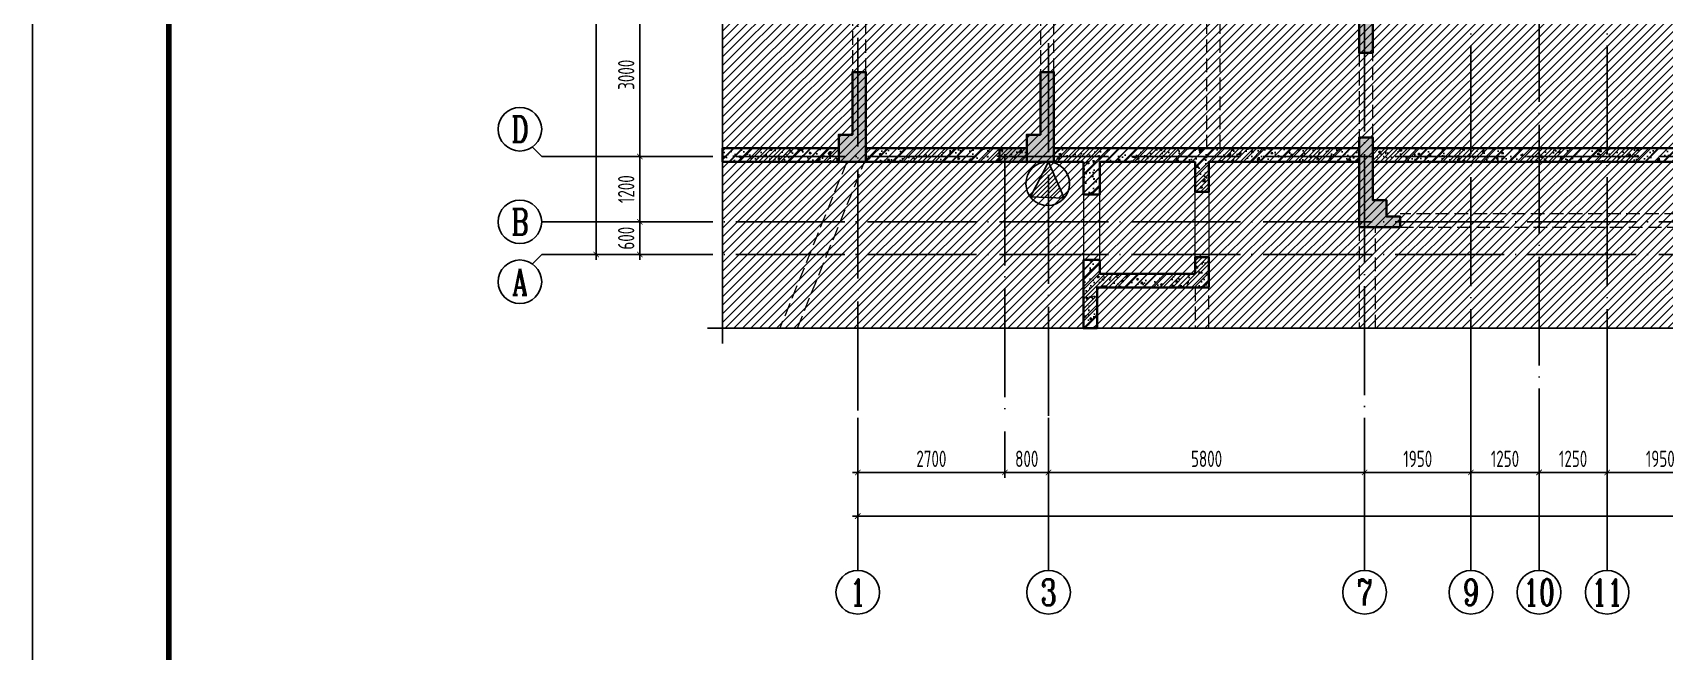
# Model space of a CAD drawing. Extents: x -655480 to 203344, y -294099 to 287156.
# Drawn here: x -206460 to -176519, y 193520 to 204878 of the extents above; entities that cross this region are included whole.
import ezdxf
from ezdxf.enums import TextEntityAlignment as Align

# ---------------------------------------------------------------- set-up
doc = ezdxf.new("R2010")
doc.units = 0
doc.header["$LTSCALE"] = 1000
for name, pattern in [('__DASH', [0.35, 0.25, -0.1]), ('DASH', [0.35, 0.25, -0.1]), ('DOTE', [2.42, 2, -0.2, 0.02, -0.2])]:
    doc.linetypes.add(name, pattern=pattern)
doc.layers.get('0').update_dxf_attribs({"linetype": 'CONTINUOUS'})
doc.layers.get('DEFPOINTS').update_dxf_attribs({"linetype": 'CONTINUOUS'})
for name, color, linetype in [('-TK', 7, 'CONTINUOUS'), ('A-AXIS', 1, 'CONTINUOUS'), ('A-DOTE', 10, 'DOTE'), ('AXIS_NUM', 7, 'CONTINUOUS'), ('S-L主梁线', 4, 'DASH'), ('S-Q墙填充', 252, 'CONTINUOUS'), ('S-Q墙实线', 6, 'CONTINUOUS'), ('S-X详图标注', 3, 'CONTINUOUS'), ('S-Y一般标注', 3, 'CONTINUOUS'), ('THIN', 7, 'CONTINUOUS')]:
    doc.layers.add(name, color=color, linetype=linetype)
doc.layers.add('WINDOW', color=144, linetype='CONTINUOUS', lineweight=15)
doc.layers.add('板元', color=253, linetype='CONTINUOUS', lineweight=18)
doc.styles.add('TSSD_Axis', font='complex.shx', dxfattribs={"width": 0.7, "bigfont": 'hztxt.shx'})
doc.styles.add('TSSD_DIMENSION', font='Tssdeng.shx', dxfattribs={"width": 0.7, "bigfont": 'tssdchn.shx'})
doc.dimstyles.new('TSSD_100_100', dxfattribs={"dimtxt": 300, "dimasz": 100, "dimexe": 100, "dimexo": 250, "dimgap": 100, "dimtad": 1, "dimdec": 0, "dimzin": 0, "dimdsep": 46, "dimtxsty": 'TSSD_DIMENSION', "dimblk": 'ARCHTICK', "dimcen": 0, "dimdle": 100, "dimclrt": 7, "dimadec": 0, "dimazin": 0, "dimtfac": 1, "dimtdec": 0, "dimtix": 1, "dimtmove": 2, "dimatfit": 3, "dimldrblk": 'ARCHTICK', "dimfxl": 1, "dimtolj": 1, "dimtzin": 0, "dimarcsym": 0})
pattern_1 = [(45, (-1285947.3, -27275.25), (-88.388348, 88.388348), []), (50, (-1285947.3, -27275.25), (358.63009, -31.37607), [37.5, -412.5]), (355, (-1285947.3, -27275.25), (-69.37567, 376.09607), [30, -330]), (100.4514, (-1285917.4, -27277.87), (289.25469, 344.71977), [31.8701, -350.57106]), (46.1842, (-1285947.3, -27175.25), (533.62052, -82.7595), [56.25, -618.75]), (96.6356, (-1285902.83, -27182.15), (467.33135, 487.05894), [47.80514, -525.8565]), (351.1842, (-1285947.3, -27175.25), (467.33097, 487.0593), [45, -495]), (21, (-1285897.3, -27200.25), (298.45353, -201.309445), [37.5, -412.5]), (326, (-1285897.3, -27200.25), (121.65767, 362.57502), [30, -330]), (71.4514, (-1285872.43, -27217.03), (420.11131, 161.26525), [31.8701, -350.57106]), (37.5, (-1285947.3, -27275.25), (6.079928, 166.446927), [0, -326, 0, -335, 0, -331.25]), (7.5, (-1285947.3, -27275.25), (131.53477, 197.205856), [0, -191, 0, -318.5, 0, -126.25]), (327.5, (-1286058.8, -27275.25), (266.911218, -11.277436), [0, -125, 0, -390, 0, -517.5]), (317.5, (-1286108.8, -27275.25), (291.593085, 50.05249), [0, -162.5, 0, -259, 0, -367.5])]

# ---------------------------------------------------------------- blocks, each defined once
blk = doc.blocks.new('20210827.00122446')
at = {"layer": 'S-Q墙填充'}
for points in [[(-244562, -286096), (-244562, -287996), (-244812, -287996), (-244812, -286096)], [(-253862, -289996), (-254362, -289996), (-254362, -289496), (-254112, -289496), (-254112, -288346), (-253862, -288346)], [(-250662, -289496), (-250662, -288346), (-250412, -288346), (-250412, -289996), (-251412, -289996), (-251412, -289746), (-250912, -289746), (-250912, -289496)], [(-244812, -291196), (-244812, -289546), (-244562, -289546), (-244562, -290696), (-244312, -290696), (-244312, -290996), (-244062, -290996), (-244062, -291196)]]:
    blk.add_hatch(color=252, dxfattribs=at).paths.add_polyline_path(points)
at = {"layer": 'S-Q墙填充', "linetype": 'ByBlock'}
h = blk.add_hatch(dxfattribs=at)
h.set_pattern_fill('钢筋混凝土', color=252, scale=50)
h.set_pattern_definition(pattern_1)
h.paths.add_polyline_path([(-256492, -289746), (-254362, -289746), (-254362, -289996), (-256492, -289996)])
h = blk.add_hatch(dxfattribs=at)
h.set_pattern_fill('钢筋混凝土', color=252, scale=50)
h.set_pattern_definition(pattern_1)
h.paths.add_polyline_path([(-253862, -289746), (-253862, -289996), (-250912, -289996), (-250912, -289746)])
h = blk.add_hatch(dxfattribs=at)
h.set_pattern_fill('钢筋混凝土', color=252, scale=50)
h.set_pattern_definition(pattern_1)
h.paths.add_polyline_path([(-249872, -289996), (-249872, -290596), (-249572, -290596), (-249572, -289996), (-247822, -289996), (-247822, -290546), (-247572, -290546), (-247572, -289996), (-244812, -289996), (-244812, -289746), (-250412, -289746), (-250412, -289996)])
h = blk.add_hatch(dxfattribs=at)
h.set_pattern_fill('钢筋混凝土', color=252, scale=50)
h.set_pattern_definition(pattern_1)
h.paths.add_polyline_path([(-244562, -289746), (-244562, -289996), (-238462, -289996), (-238462, -289746)])
h = blk.add_hatch(dxfattribs=at)
h.set_pattern_fill('钢筋混凝土', color=252, scale=50)
h.set_pattern_definition(pattern_1)
h.paths.add_polyline_path([(-249872, -291796), (-249872, -293050), (-249622, -293050), (-249622, -292299), (-247572, -292299), (-247572, -291746), (-247822, -291746), (-247822, -292049), (-249572, -292049), (-249572, -291796)])
at = {"layer": 'S-L主梁线', "linetype": '__DASH', "lineweight": 18}
for p, q in [((-254112, -285496), (-254112, -288346)), ((-253862, -288346), (-253862, -285496)), ((-250662, -285496), (-250662, -288346)), ((-250412, -288346), (-250412, -285496)), ((-247612, -286346), (-247612, -289746)), ((-247362, -289746), (-247362, -286346)), ((-244812, -287996), (-244812, -289546)), ((-244562, -289546), (-244562, -287996)), ((-254214, -289996), (-255444, -293050)), ((-255121, -293050), (-253890, -289996)), ((-238962, -290946), (-244062, -290946)), ((-244812, -291196), (-244812, -293050)), ((-244512, -293050), (-244512, -291196)), ((-244062, -291196), (-238962, -291196)), ((-247822, -292299), (-247822, -293050)), ((-247572, -293050), (-247572, -292299))]:
    blk.add_line(p, q, dxfattribs=at)
at = {"layer": 'S-Q墙实线', "lineweight": 35}
for points in [[(-244562, -286096), (-244562, -287996), (-244812, -287996), (-244812, -286096)], [(-253862, -289996), (-254362, -289996), (-254362, -289496), (-254112, -289496), (-254112, -288346), (-253862, -288346)], [(-250662, -289496), (-250662, -288346), (-250412, -288346), (-250412, -289996), (-251412, -289996), (-251412, -289746), (-250912, -289746), (-250912, -289496)], [(-256492, -289746), (-254362, -289746), (-254362, -289996), (-256492, -289996)], [(-253862, -289746), (-253862, -289996), (-250912, -289996), (-250912, -289746)], [(-249872, -289996), (-249872, -290596), (-249572, -290596), (-249572, -289996), (-247822, -289996), (-247822, -290546), (-247572, -290546), (-247572, -289996), (-244812, -289996), (-244812, -289746), (-250412, -289746), (-250412, -289996)], [(-244812, -291196), (-244812, -289546), (-244562, -289546), (-244562, -290696), (-244312, -290696), (-244312, -290996), (-244062, -290996), (-244062, -291196)], [(-249872, -291796), (-249872, -293050), (-249622, -293050), (-249622, -292299), (-247572, -292299), (-247572, -291746), (-247822, -291746), (-247822, -292049), (-249572, -292049), (-249572, -291796)]]:
    blk.add_lwpolyline(points, close=True, dxfattribs=at)
blk.add_lwpolyline([(-244562, -289746), (-244562, -289996), (-238462, -289996), (-238462, -289746), (-244562, -289746)], dxfattribs=at)
at = {"layer": 'THIN'}
for points in [[(-256492, -275166), (-256492, -284118), (-256272, -284188), (-256712, -284308), (-256492, -284378), (-256492, -293330)], [(-256772, -293050), (-229641, -293050), (-229571, -292830), (-229451, -293270), (-229381, -293050), (-202250, -293050)]]:
    blk.add_lwpolyline(points, dxfattribs=at)
at = {"layer": 'WINDOW', "linetype": 'ByBlock'}
for points in [[(-249572, -290596), (-249872, -290596), (-249872, -291796), (-249572, -291796)], [(-247822, -290546), (-247572, -290546), (-247572, -291746), (-247822, -291746)]]:
    blk.add_lwpolyline(points, close=True, dxfattribs=at)
blk = doc.blocks.new('ts_axno')
at = {"color": 0, "linetype": 'ByBlock', "lineweight": -2}
blk.add_circle((0, 0), 0.5, dxfattribs=at)
at = {"color": 0, "linetype": 'ByBlock', "lineweight": -2, "style": 'TSSD_Axis', "width": 0.7}
blk.add_attdef('A', text='', height=0.6, dxfattribs=at).set_placement((0, 0), align=Align.MIDDLE_CENTER)
blk = doc.blocks.new('_ArchTick')
at = {"color": 0, "linetype": 'ByBlock', "const_width": 0.15}
blk.add_lwpolyline([(-0.5, -0.5), (0.5, 0.5)], dxfattribs=at)
blk = doc.blocks.new('*D495')
at = {"layer": 'DEFPOINTS', "color": 0, "transparency": 16777216}
for p in [(-198891, 269213), (-197891, 269213), (-197891, 268613)]:
    blk.add_point(p, dxfattribs=at)
at = {"layer": 'S-Y一般标注', "color": 0, "lineweight": -2, "transparency": 16777216}
for p, q in [((-198141, 269213), (-198991, 269213)), ((-198891, 269213), (-198891, 269313)), ((-198891, 268613), (-198891, 269213)), ((-198141, 268613), (-198991, 268613)), ((-198891, 268613), (-198891, 268513))]:
    blk.add_line(p, q, dxfattribs=at)
at = {"layer": 'S-Y一般标注', "color": 0, "lineweight": -2, "transparency": 16777216, "xscale": 100, "yscale": 100, "zscale": 100}
for p, rotation in [((-198891, 269213), 270), ((-198891, 268613), 90)]:
    blk.add_blockref('_ArchTick', p, dxfattribs=dict(at, rotation=rotation))
at = {"layer": 'S-Y一般标注', "color": 7, "transparency": 16777216, "insert": (-199141, 268913), "char_height": 300, "attachment_point": 5, "rotation": 90, "style": 'TSSD_DIMENSION'}
blk.add_mtext('\\A1;600', dxfattribs=at)
blk = doc.blocks.new('*D501')
at = {"layer": 'DEFPOINTS', "color": 0, "transparency": 16777216}
for p in [(-199691, 284113), (-197891, 284113), (-197891, 268613)]:
    blk.add_point(p, dxfattribs=at)
at = {"layer": 'S-Y一般标注', "color": 0, "lineweight": -2, "transparency": 16777216}
for p, q in [((-199691, 268513), (-199691, 284213)), ((-198141, 284113), (-199791, 284113)), ((-198141, 268613), (-199791, 268613))]:
    blk.add_line(p, q, dxfattribs=at)
at = {"layer": 'S-Y一般标注', "color": 0, "lineweight": -2, "transparency": 16777216, "xscale": 100, "yscale": 100, "zscale": 100}
for p, rotation in [((-199691, 284113), 90), ((-199691, 268613), 270)]:
    blk.add_blockref('_ArchTick', p, dxfattribs=dict(at, rotation=rotation))
at = {"layer": 'S-Y一般标注', "color": 7, "transparency": 16777216, "insert": (-199941, 276363), "char_height": 300, "attachment_point": 5, "rotation": 90, "style": 'TSSD_DIMENSION'}
blk.add_mtext('\\A1;15500', dxfattribs=at)
blk = doc.blocks.new('*D505')
at = {"layer": 'DEFPOINTS', "color": 0, "transparency": 16777216}
for p in [(-198891, 270413), (-197891, 270413), (-197891, 269213)]:
    blk.add_point(p, dxfattribs=at)
at = {"layer": 'S-Y一般标注', "color": 0, "lineweight": -2, "transparency": 16777216}
for p, q in [((-198141, 270413), (-198991, 270413)), ((-198891, 269113), (-198891, 270513)), ((-198141, 269213), (-198991, 269213))]:
    blk.add_line(p, q, dxfattribs=at)
at = {"layer": 'S-Y一般标注', "color": 0, "lineweight": -2, "transparency": 16777216, "xscale": 100, "yscale": 100, "zscale": 100}
for p, rotation in [((-198891, 270413), 90), ((-198891, 269213), 270)]:
    blk.add_blockref('_ArchTick', p, dxfattribs=dict(at, rotation=rotation))
at = {"layer": 'S-Y一般标注', "color": 7, "transparency": 16777216, "insert": (-199141, 269813), "char_height": 300, "attachment_point": 5, "rotation": 90, "style": 'TSSD_DIMENSION'}
blk.add_mtext('\\A1;1200', dxfattribs=at)
blk = doc.blocks.new('*D506')
at = {"layer": 'DEFPOINTS', "color": 0, "transparency": 16777216}
for p in [(-198891, 273413), (-197891, 273413), (-197891, 270413)]:
    blk.add_point(p, dxfattribs=at)
at = {"layer": 'S-Y一般标注', "color": 0, "lineweight": -2, "transparency": 16777216}
for p, q in [((-198141, 273413), (-198991, 273413)), ((-198891, 270313), (-198891, 273513)), ((-198141, 270413), (-198991, 270413))]:
    blk.add_line(p, q, dxfattribs=at)
at = {"layer": 'S-Y一般标注', "color": 0, "lineweight": -2, "transparency": 16777216, "xscale": 100, "yscale": 100, "zscale": 100}
for p, rotation in [((-198891, 273413), 90), ((-198891, 270413), 270)]:
    blk.add_blockref('_ArchTick', p, dxfattribs=dict(at, rotation=rotation))
at = {"layer": 'S-Y一般标注', "color": 7, "transparency": 16777216, "insert": (-199141, 271913), "char_height": 300, "attachment_point": 5, "rotation": 90, "style": 'TSSD_DIMENSION'}
blk.add_mtext('\\A1;3000', dxfattribs=at)
blk = doc.blocks.new('*D511')
at = {"layer": 'DEFPOINTS', "color": 0, "transparency": 16777216}
for p in [(-192191, 265613), (-191391, 265613), (-191391, 264613)]:
    blk.add_point(p, dxfattribs=at)
at = {"layer": 'S-Y一般标注', "color": 0, "lineweight": -2, "transparency": 16777216}
for p, q in [((-192191, 265363), (-192191, 264513)), ((-191391, 265363), (-191391, 264513)), ((-192291, 264613), (-191291, 264613))]:
    blk.add_line(p, q, dxfattribs=at)
at = {"layer": 'S-Y一般标注', "color": 0, "lineweight": -2, "transparency": 16777216, "xscale": 100, "yscale": 100, "zscale": 100, "rotation": 180}
blk.add_blockref('_ArchTick', (-192191, 264613), dxfattribs=at)
at = {"layer": 'S-Y一般标注', "color": 0, "lineweight": -2, "transparency": 16777216, "xscale": 100, "yscale": 100, "zscale": 100}
blk.add_blockref('_ArchTick', (-191391, 264613), dxfattribs=at)
at = {"layer": 'S-Y一般标注', "color": 7, "transparency": 16777216, "insert": (-191791, 264863), "char_height": 300, "attachment_point": 5, "style": 'TSSD_DIMENSION'}
blk.add_mtext('\\A1;800', dxfattribs=at)
blk = doc.blocks.new('*D512')
at = {"layer": 'DEFPOINTS', "color": 0, "transparency": 16777216}
for p in [(-191391, 265613), (-185591, 265613), (-185591, 264613)]:
    blk.add_point(p, dxfattribs=at)
at = {"layer": 'S-Y一般标注', "color": 0, "lineweight": -2, "transparency": 16777216}
for p, q in [((-191391, 265363), (-191391, 264513)), ((-185591, 265363), (-185591, 264513)), ((-191491, 264613), (-185491, 264613))]:
    blk.add_line(p, q, dxfattribs=at)
at = {"layer": 'S-Y一般标注', "color": 0, "lineweight": -2, "transparency": 16777216, "xscale": 100, "yscale": 100, "zscale": 100, "rotation": 180}
blk.add_blockref('_ArchTick', (-191391, 264613), dxfattribs=at)
at = {"layer": 'S-Y一般标注', "color": 0, "lineweight": -2, "transparency": 16777216, "xscale": 100, "yscale": 100, "zscale": 100}
blk.add_blockref('_ArchTick', (-185591, 264613), dxfattribs=at)
at = {"layer": 'S-Y一般标注', "color": 7, "transparency": 16777216, "insert": (-188491, 264863), "char_height": 300, "attachment_point": 5, "style": 'TSSD_DIMENSION'}
blk.add_mtext('\\A1;5800', dxfattribs=at)
blk = doc.blocks.new('*D513')
at = {"layer": 'DEFPOINTS', "color": 0, "transparency": 16777216}
for p in [(-181141, 265613), (-179191, 265613), (-179191, 264613)]:
    blk.add_point(p, dxfattribs=at)
at = {"layer": 'S-Y一般标注', "color": 0, "lineweight": -2, "transparency": 16777216}
for p, q in [((-181141, 265363), (-181141, 264513)), ((-179191, 265363), (-179191, 264513)), ((-181241, 264613), (-179091, 264613))]:
    blk.add_line(p, q, dxfattribs=at)
at = {"layer": 'S-Y一般标注', "color": 0, "lineweight": -2, "transparency": 16777216, "xscale": 100, "yscale": 100, "zscale": 100, "rotation": 180}
blk.add_blockref('_ArchTick', (-181141, 264613), dxfattribs=at)
at = {"layer": 'S-Y一般标注', "color": 0, "lineweight": -2, "transparency": 16777216, "xscale": 100, "yscale": 100, "zscale": 100}
blk.add_blockref('_ArchTick', (-179191, 264613), dxfattribs=at)
at = {"layer": 'S-Y一般标注', "color": 7, "transparency": 16777216, "insert": (-180166, 264863), "char_height": 300, "attachment_point": 5, "style": 'TSSD_DIMENSION'}
blk.add_mtext('\\A1;1950', dxfattribs=at)
blk = doc.blocks.new('*D523')
at = {"layer": 'DEFPOINTS', "color": 0, "transparency": 16777216}
for p in [(-194891, 265613), (-144891, 265613), (-144891, 263813)]:
    blk.add_point(p, dxfattribs=at)
at = {"layer": 'S-Y一般标注', "color": 0, "lineweight": -2, "transparency": 16777216}
for p, q in [((-194891, 265363), (-194891, 263713)), ((-144891, 265363), (-144891, 263713)), ((-194991, 263813), (-144791, 263813))]:
    blk.add_line(p, q, dxfattribs=at)
at = {"layer": 'S-Y一般标注', "color": 0, "lineweight": -2, "transparency": 16777216, "xscale": 100, "yscale": 100, "zscale": 100, "rotation": 180}
blk.add_blockref('_ArchTick', (-194891, 263813), dxfattribs=at)
at = {"layer": 'S-Y一般标注', "color": 0, "lineweight": -2, "transparency": 16777216, "xscale": 100, "yscale": 100, "zscale": 100}
blk.add_blockref('_ArchTick', (-144891, 263813), dxfattribs=at)
at = {"layer": 'S-Y一般标注', "color": 7, "transparency": 16777216, "insert": (-169891, 264063), "char_height": 300, "attachment_point": 5, "style": 'TSSD_DIMENSION'}
blk.add_mtext('\\A1;50000', dxfattribs=at)
blk = doc.blocks.new('*D524')
at = {"layer": 'DEFPOINTS', "color": 0, "transparency": 16777216}
for p in [(-185591, 265613), (-183641, 265613), (-183641, 264613)]:
    blk.add_point(p, dxfattribs=at)
at = {"layer": 'S-Y一般标注', "color": 0, "lineweight": -2, "transparency": 16777216}
for p, q in [((-185591, 265363), (-185591, 264513)), ((-183641, 265363), (-183641, 264513)), ((-185691, 264613), (-183541, 264613))]:
    blk.add_line(p, q, dxfattribs=at)
at = {"layer": 'S-Y一般标注', "color": 0, "lineweight": -2, "transparency": 16777216, "xscale": 100, "yscale": 100, "zscale": 100, "rotation": 180}
blk.add_blockref('_ArchTick', (-185591, 264613), dxfattribs=at)
at = {"layer": 'S-Y一般标注', "color": 0, "lineweight": -2, "transparency": 16777216, "xscale": 100, "yscale": 100, "zscale": 100}
blk.add_blockref('_ArchTick', (-183641, 264613), dxfattribs=at)
at = {"layer": 'S-Y一般标注', "color": 7, "transparency": 16777216, "insert": (-184616, 264863), "char_height": 300, "attachment_point": 5, "style": 'TSSD_DIMENSION'}
blk.add_mtext('\\A1;1950', dxfattribs=at)
blk = doc.blocks.new('*D525')
at = {"layer": 'DEFPOINTS', "color": 0, "transparency": 16777216}
for p in [(-194891, 265613), (-192191, 265613), (-192191, 264613)]:
    blk.add_point(p, dxfattribs=at)
at = {"layer": 'S-Y一般标注', "color": 0, "lineweight": -2, "transparency": 16777216}
for p, q in [((-194891, 265363), (-194891, 264513)), ((-192191, 265363), (-192191, 264513)), ((-194991, 264613), (-192091, 264613))]:
    blk.add_line(p, q, dxfattribs=at)
at = {"layer": 'S-Y一般标注', "color": 0, "lineweight": -2, "transparency": 16777216, "xscale": 100, "yscale": 100, "zscale": 100, "rotation": 180}
blk.add_blockref('_ArchTick', (-194891, 264613), dxfattribs=at)
at = {"layer": 'S-Y一般标注', "color": 0, "lineweight": -2, "transparency": 16777216, "xscale": 100, "yscale": 100, "zscale": 100}
blk.add_blockref('_ArchTick', (-192191, 264613), dxfattribs=at)
at = {"layer": 'S-Y一般标注', "color": 7, "transparency": 16777216, "insert": (-193541, 264863), "char_height": 300, "attachment_point": 5, "style": 'TSSD_DIMENSION'}
blk.add_mtext('\\A1;2700', dxfattribs=at)
blk = doc.blocks.new('*D542')
at = {"layer": 'DEFPOINTS', "color": 0, "transparency": 16777216}
for p in [(-183641, 265613), (-182391, 265613), (-182391, 264613)]:
    blk.add_point(p, dxfattribs=at)
at = {"layer": 'S-Y一般标注', "color": 0, "lineweight": -2, "transparency": 16777216}
for p, q in [((-183641, 265363), (-183641, 264513)), ((-182391, 265363), (-182391, 264513)), ((-183741, 264613), (-182291, 264613))]:
    blk.add_line(p, q, dxfattribs=at)
at = {"layer": 'S-Y一般标注', "color": 0, "lineweight": -2, "transparency": 16777216, "xscale": 100, "yscale": 100, "zscale": 100, "rotation": 180}
blk.add_blockref('_ArchTick', (-183641, 264613), dxfattribs=at)
at = {"layer": 'S-Y一般标注', "color": 0, "lineweight": -2, "transparency": 16777216, "xscale": 100, "yscale": 100, "zscale": 100}
blk.add_blockref('_ArchTick', (-182391, 264613), dxfattribs=at)
at = {"layer": 'S-Y一般标注', "color": 7, "transparency": 16777216, "insert": (-183016, 264863), "char_height": 300, "attachment_point": 5, "style": 'TSSD_DIMENSION'}
blk.add_mtext('\\A1;1250', dxfattribs=at)
blk = doc.blocks.new('*D543')
at = {"layer": 'DEFPOINTS', "color": 0, "transparency": 16777216}
for p in [(-182391, 265613), (-181141, 265613), (-181141, 264613)]:
    blk.add_point(p, dxfattribs=at)
at = {"layer": 'S-Y一般标注', "color": 0, "lineweight": -2, "transparency": 16777216}
for p, q in [((-182391, 265363), (-182391, 264513)), ((-181141, 265363), (-181141, 264513)), ((-182491, 264613), (-181041, 264613))]:
    blk.add_line(p, q, dxfattribs=at)
at = {"layer": 'S-Y一般标注', "color": 0, "lineweight": -2, "transparency": 16777216, "xscale": 100, "yscale": 100, "zscale": 100, "rotation": 180}
blk.add_blockref('_ArchTick', (-182391, 264613), dxfattribs=at)
at = {"layer": 'S-Y一般标注', "color": 0, "lineweight": -2, "transparency": 16777216, "xscale": 100, "yscale": 100, "zscale": 100}
blk.add_blockref('_ArchTick', (-181141, 264613), dxfattribs=at)
at = {"layer": 'S-Y一般标注', "color": 7, "transparency": 16777216, "insert": (-181766, 264863), "char_height": 300, "attachment_point": 5, "style": 'TSSD_DIMENSION'}
blk.add_mtext('\\A1;1250', dxfattribs=at)
blk = doc.blocks.new('A1')
blk.add_lwpolyline([(0, 59400), (0, 0), (84100, 0), (84100, 59400)], close=True)
at = {"const_width": 100}
blk.add_lwpolyline([(2500, 58400), (2500, 1000), (83100, 1000), (83100, 58400)], close=True, dxfattribs=at)
blk = doc.blocks.new('20210825.04523959')
at = {"layer": 'S-X详图标注'}
for p, q in [((4398, 2000), (4067, 1357)), ((4686, 1337), (4398, 2000)), ((4067, 1357), (4686, 1337))]:
    blk.add_line(p, q, dxfattribs=at)
at = {"layer": 'S-X详图标注', "linetype": 'Continuous'}
for p, q in [((4218, 1651), (4449, 1882)), ((4093, 1356), (4500, 1764)), ((4257, 1351), (4552, 1645)), ((4422, 1345), (4603, 1527)), ((4586, 1340), (4655, 1409))]:
    blk.add_line(p, q, dxfattribs=at)
at = {"layer": 'S-X详图标注'}
blk.add_circle((4385, 1600), 400, dxfattribs=at)
blk = doc.blocks.new('20210827.00163710')
at = {"layer": 'A-AXIS'}
for p, q in [((-255972, -284930.2), (-256143.6, -284758.6)), ((-253172, -284930.2), (-255972, -284930.2)), ((-253172, -286130.2), (-255972, -286130.2)), ((-255972, -286730.2), (-256143.6, -286901.8)), ((-253172, -286730.2), (-255972, -286730.2)), ((-250172, -289730.2), (-250172, -292530.2)), ((-246672, -289730.2), (-246672, -292530.2)), ((-240872, -289730.2), (-240872, -292530.2)), ((-238922, -289730.2), (-238922, -292530.2)), ((-237672, -289730.3), (-237672, -292530.3)), ((-236422, -289730.2), (-236422, -292530.2))]:
    blk.add_line(p, q, dxfattribs=at)
at = {"layer": 'A-DOTE'}
for p, q in [((-250172, -268230.2), (-250172, -289730.2)), ((-240871.8, -277630.2), (-240872, -289730.2)), ((-238922, -289730.2), (-238922, -279830.2)), ((-236422, -289730.2), (-236422, -279830.2)), ((-246672, -280430.2), (-246672, -289730.2)), ((-237672, -281930.2), (-237672, -289730.2)), ((-197172, -284930.2), (-253172, -284930.2)), ((-247472, -284930.2), (-247472, -289730.2)), ((-197172, -286130.2), (-253172, -286130.2)), ((-197172, -286730.2), (-253172, -286730.2))]:
    blk.add_line(p, q, dxfattribs=at)
at = {"layer": 'A-AXIS'}
ref = blk.add_blockref('ts_axno', (-256372, -284430.2), dxfattribs=dict(at, xscale=800, yscale=800, zscale=800, rotation=180))
ref.add_attrib('C', 'D', dxfattribs={"layer": 'AXIS_NUM', "height": 480, "style": 'TSSD_Axis', "width": 0.7}).set_placement((-256372, -284430.2), align=Align.MIDDLE_CENTER)
ref = blk.add_blockref('ts_axno', (-256372, -286130.2), dxfattribs=dict(at, xscale=800, yscale=800, zscale=800))
ref.add_attrib('A', 'B', dxfattribs={"layer": 'AXIS_NUM', "height": 480, "style": 'TSSD_Axis', "width": 0.7}).set_placement((-256372, -286130.2), align=Align.MIDDLE_CENTER)
ref = blk.add_blockref('ts_axno', (-256372, -287230.2), dxfattribs=dict(at, xscale=800, yscale=800, zscale=800))
ref.add_attrib('F', 'A', dxfattribs={"layer": 'AXIS_NUM', "height": 480, "style": 'TSSD_Axis', "width": 0.7}).set_placement((-256372, -287230.2), align=Align.MIDDLE_CENTER)
ref = blk.add_blockref('ts_axno', (-250172, -292930.2), dxfattribs=dict(at, xscale=-800, yscale=800, zscale=800, rotation=180))
ref.add_attrib('1', '1', dxfattribs={"layer": 'AXIS_NUM', "height": 480, "style": 'TSSD_Axis', "width": 0.7}).set_placement((-250172, -292930.2), align=Align.MIDDLE_CENTER)
ref = blk.add_blockref('ts_axno', (-246672, -292930.2), dxfattribs=dict(at, xscale=-800, yscale=800, zscale=800, rotation=180))
ref.add_attrib('2', '3', dxfattribs={"layer": 'AXIS_NUM', "height": 480, "style": 'TSSD_Axis', "width": 0.7}).set_placement((-246672, -292930.2), align=Align.MIDDLE_CENTER)
ref = blk.add_blockref('ts_axno', (-240872, -292930.2), dxfattribs=dict(at, xscale=-800, yscale=800, zscale=800, rotation=180))
ref.add_attrib('5', '7', dxfattribs={"layer": 'AXIS_NUM', "height": 480, "style": 'TSSD_Axis', "width": 0.7}).set_placement((-240872, -292930.2), align=Align.MIDDLE_CENTER)
ref = blk.add_blockref('ts_axno', (-238922, -292930.2), dxfattribs=dict(at, xscale=-800, yscale=800, zscale=800, rotation=180))
ref.add_attrib('19', '9', dxfattribs={"layer": 'AXIS_NUM', "height": 480, "style": 'TSSD_Axis', "width": 0.7}).set_placement((-238922, -292930.2), align=Align.MIDDLE_CENTER)
ref = blk.add_blockref('ts_axno', (-237672, -292930.3), dxfattribs=dict(at, xscale=-800, yscale=800, zscale=800, rotation=180))
ref.add_attrib('8', '10', dxfattribs={"layer": 'AXIS_NUM', "height": 480, "style": 'TSSD_Axis', "width": 0.7}).set_placement((-237672, -292930.3), align=Align.MIDDLE_CENTER)
ref = blk.add_blockref('ts_axno', (-236422, -292930.2), dxfattribs=dict(at, xscale=-800, yscale=800, zscale=800, rotation=180))
ref.add_attrib('19', '11', dxfattribs={"layer": 'AXIS_NUM', "height": 480, "style": 'TSSD_Axis', "width": 0.7}).set_placement((-236422, -292930.2), align=Align.MIDDLE_CENTER)
at = {"layer": 'S-Y一般标注'}
for base, p1, p2, picture, middle in [((-254972, -271230.2), (-253172, -286730.2), (-253172, -271230.2), '*D501', (-255222, -278980.2)), ((-254172, -281930.2), (-253172, -284930.2), (-253172, -281930.2), '*D506', (-254422, -283430.2)), ((-254172, -284930.2), (-253172, -286130.2), (-253172, -284930.2), '*D505', (-254422, -285530.2)), ((-254172, -286130.2), (-253172, -286730.2), (-253172, -286130.2), '*D495', (-254422, -286430.2))]:
    dim = blk.add_linear_dim(base=base, p1=p1, p2=p2, angle=90, dimstyle='TSSD_100_100', dxfattribs=at)
    dim.commit()
    dim.dimension.update_dxf_attribs({"geometry": picture, "text_midpoint": middle, "insert": (-55280.9, -555343.3)})
for base, p1, p2, picture, middle in [((-200172, -291530.2), (-250172, -289730.2), (-200172, -289730.2), '*D523', (-225172, -291280.2)), ((-247472, -290730.2), (-250172, -289730.2), (-247472, -289730.2), '*D525', (-248822, -290480.2)), ((-246672, -290730.2), (-247472, -289730.2), (-246672, -289730.2), '*D511', (-247072, -290480.2)), ((-240872, -290730.2), (-246672, -289730.2), (-240872, -289730.2), '*D512', (-243772, -290480.2)), ((-238922, -290730.2), (-240872, -289730.2), (-238922, -289730.2), '*D524', (-239897, -290480.2)), ((-237672, -290730.2), (-238922, -289730.2), (-237672, -289730.2), '*D542', (-238297, -290480.2)), ((-236422, -290730.2), (-237672, -289730.2), (-236422, -289730.2), '*D543', (-237047, -290480.2)), ((-234472, -290730.2), (-236422, -289730.2), (-234472, -289730.2), '*D513', (-235447, -290480.2))]:
    dim = blk.add_linear_dim(base=base, p1=p1, p2=p2, dimstyle='TSSD_100_100', dxfattribs=at)
    dim.commit()
    dim.dimension.update_dxf_attribs({"geometry": picture, "text_midpoint": middle, "insert": (-55280.9, -555343.3)})

msp = doc.modelspace()

# ---------------------------------------------------------------- hatches: boundary and pattern name
at = {"true_color": 0x636466}
h = msp.add_hatch(dxfattribs=at)
h.set_pattern_fill('ANSI31', color=251, scale=70)
h.set_pattern_definition([(45, (21441.02, -420162.03), (-78.577241, 78.577241), [])])
h.paths.add_polyline_path([(-176168.85, 213904.92), (-176168.86, 215254.93), (-180368.87, 215254.91), (-180368.84, 213754.94), (-182619.07, 213754.91), (-182618.64, 210804.91), (-184968.86, 210804.93), (-184968.86, 206354.92), (-180218.86, 206354.92), (-180218.85, 205504.93), (-175768.86, 205505), (-175768.85, 207555.01), (-175768.85, 207554.83), (-175768.86, 209154.88), (-177518.86, 209154.97), (-177518.85, 213904.92)], flags=16)
h.paths.add_polyline_path([(-152018.85, 214254.95), (-152018.86, 215204.04), (-155368.85, 215205.81), (-155368.86, 213604.92), (-155368.76, 213604.92), (-155368.95, 209204.93), (-159918.85, 209204.92), (-159918.8, 206404.92), (-156868.86, 206404.92), (-156868.86, 205704.92), (-152468.81, 205704.92), (-152468.81, 207604.93), (-150518.86, 207604.91), (-150518.85, 209204.93), (-149768.78, 209204.91), (-149768.78, 214254.9)], flags=16)
h.paths.add_polyline_path([(-193799.05, 217054.92), (-139836.95, 217054.92), (-139836.95, 199450.49), (-193799.05, 199450.49)])

# ---------------------------------------------------------------- block references
at = {"layer": '-TK'}
msp.add_blockref('A1', (-206460.15, 166782.28), dxfattribs=at)
at = {"layer": 'A-DOTE', "color": 2}
msp.add_blockref('20210827.00163710', (58853.12, 487535.14), dxfattribs=at)
at = {"layer": 'S-Q墙实线', "color": 2}
msp.add_blockref('20210827.00122446', (62692.93, 492500.76), dxfattribs=at)
at = {"layer": '板元'}
msp.add_blockref('20210825.04523959', (-192218.63, 200505.06), dxfattribs=at)

doc.saveas('drawing.dxf')
